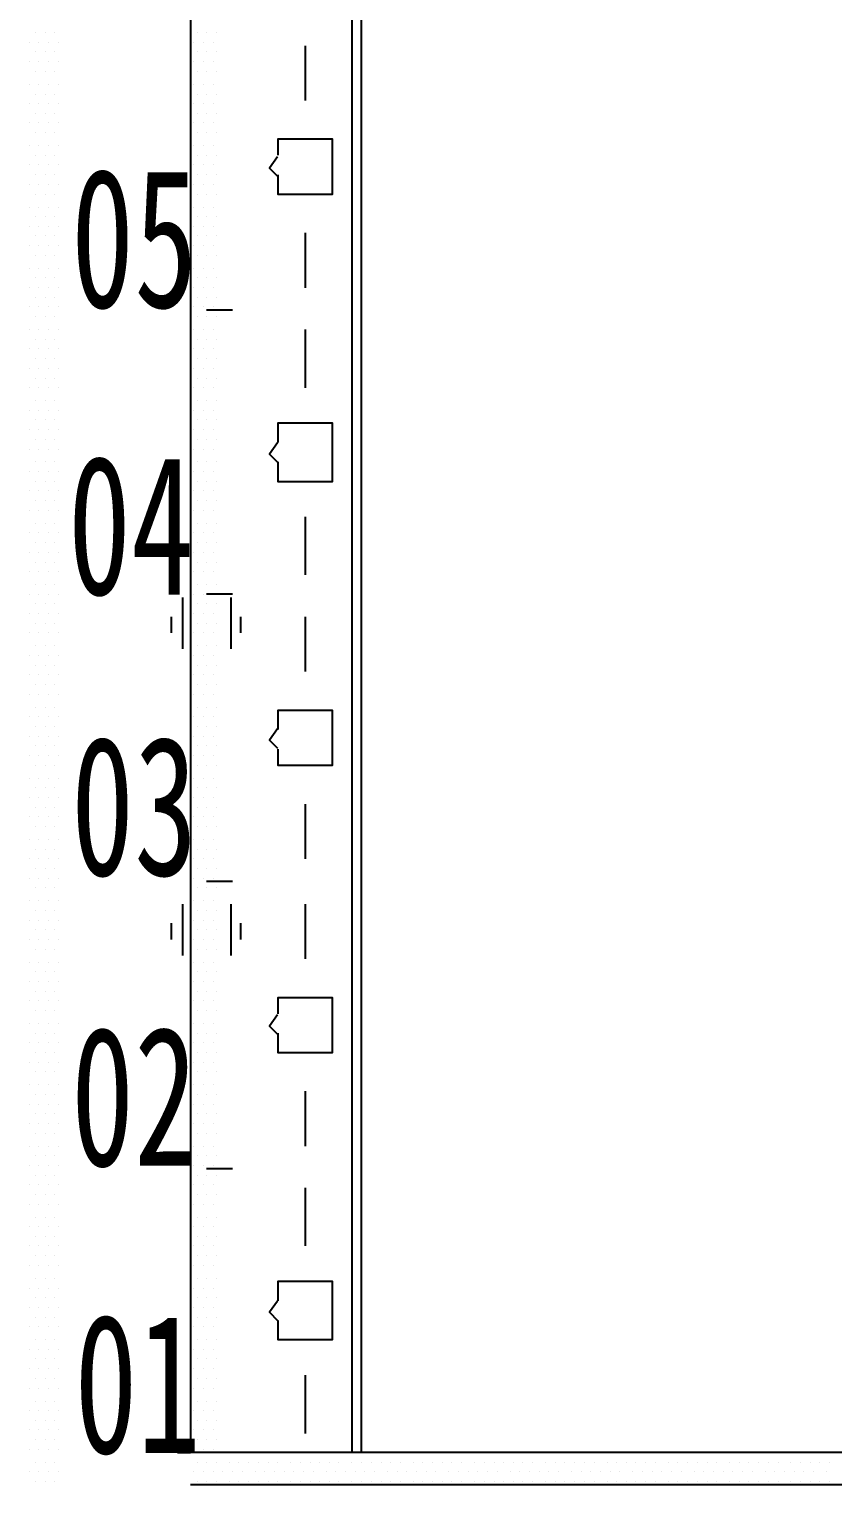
# Model space of a CAD drawing. Header units: metres. Extents: x 17 to 1264, y 17 to 859.
# Drawn here: x 170.5 to 206.3, y 151.2 to 216.2 of the extents above; entities that cross this region are included whole.
import ezdxf

# ---------------------------------------------------------------- set-up
doc = ezdxf.new("R2010")
doc.units = ezdxf.units.M
for name, color, linetype in [('LINES', 7, 'Continuous'), ('POLYLINES', 4, 'Continuous'), ('RECTS', 7, 'Continuous'), ('TEXTS', 3, 'Continuous')]:
    doc.layers.add(name, color=color, linetype=linetype)

msp = doc.modelspace()

# ---------------------------------------------------------------- linework, layer by layer
at = {"layer": 'LINES'}
for p, q in [((185.32, 152.64), (185.32, 755.14)), ((170.78, 216), (170.78, 216)), ((171.21, 216), (171.21, 216)), ((171.64, 216), (171.64, 216)), ((177.98, 216), (177.98, 216)), ((178.41, 216), (178.41, 216)), ((178.84, 216), (178.84, 216)), ((170.49, 215.57), (170.49, 215.57)), ((170.78, 215.14), (170.78, 215.14)), ((170.92, 215.57), (170.92, 215.57)), ((171.21, 215.14), (171.21, 215.14)), ((171.35, 215.57), (171.35, 215.57)), ((171.64, 215.14), (171.64, 215.14)), ((171.79, 215.57), (171.79, 215.57)), ((177.83, 215.57), (177.83, 215.57)), ((177.98, 215.14), (177.98, 215.14)), ((178.27, 215.57), (178.27, 215.57)), ((178.41, 215.14), (178.41, 215.14)), ((178.7, 215.57), (178.7, 215.57)), ((178.84, 215.14), (178.84, 215.14)), ((182.8, 215.42), (182.8, 212.98)), ((170.49, 214.7), (170.49, 214.7)), ((170.92, 214.7), (170.92, 214.7)), ((171.35, 214.7), (171.35, 214.7)), ((171.79, 214.7), (171.79, 214.7)), ((177.83, 214.7), (177.83, 214.7)), ((178.27, 214.7), (178.27, 214.7)), ((178.7, 214.7), (178.7, 214.7)), ((170.78, 214.27), (170.78, 214.27)), ((171.21, 214.27), (171.21, 214.27)), ((171.64, 214.27), (171.64, 214.27)), ((177.98, 214.27), (177.98, 214.27)), ((178.41, 214.27), (178.41, 214.27)), ((178.84, 214.27), (178.84, 214.27)), ((170.49, 213.7), (170.49, 213.7)), ((170.78, 213.26), (170.78, 213.26)), ((170.92, 213.7), (170.92, 213.7)), ((171.21, 213.26), (171.21, 213.26)), ((171.35, 213.7), (171.35, 213.7)), ((171.64, 213.26), (171.64, 213.26)), ((171.79, 213.7), (171.79, 213.7)), ((177.83, 213.7), (177.83, 213.7)), ((177.98, 213.26), (177.98, 213.26)), ((178.27, 213.7), (178.27, 213.7)), ((178.41, 213.26), (178.41, 213.26)), ((178.7, 213.7), (178.7, 213.7)), ((178.84, 213.26), (178.84, 213.26)), ((170.49, 212.83), (170.49, 212.83)), ((170.92, 212.83), (170.92, 212.83)), ((171.35, 212.83), (171.35, 212.83)), ((171.79, 212.83), (171.79, 212.83)), ((177.83, 212.83), (177.83, 212.83)), ((178.27, 212.83), (178.27, 212.83)), ((178.7, 212.83), (178.7, 212.83)), ((170.49, 211.97), (170.49, 211.97)), ((170.78, 212.4), (170.78, 212.4)), ((170.92, 211.97), (170.92, 211.97)), ((171.21, 212.4), (171.21, 212.4)), ((171.35, 211.97), (171.35, 211.97)), ((171.64, 212.4), (171.64, 212.4)), ((171.79, 211.97), (171.79, 211.97)), ((177.83, 211.97), (177.83, 211.97)), ((177.98, 212.4), (177.98, 212.4)), ((178.27, 211.97), (178.27, 211.97)), ((178.41, 212.4), (178.41, 212.4)), ((178.7, 211.97), (178.7, 211.97)), ((178.84, 212.4), (178.84, 212.4)), ((170.78, 211.54), (170.78, 211.54)), ((171.21, 211.54), (171.21, 211.54)), ((171.64, 211.54), (171.64, 211.54)), ((177.98, 211.54), (177.98, 211.54)), ((178.41, 211.54), (178.41, 211.54)), ((178.84, 211.54), (178.84, 211.54)), ((170.49, 210.96), (170.49, 210.96)), ((170.78, 210.53), (170.78, 210.53)), ((170.92, 210.96), (170.92, 210.96)), ((171.21, 210.53), (171.21, 210.53)), ((171.35, 210.96), (171.35, 210.96)), ((171.64, 210.53), (171.64, 210.53)), ((171.79, 210.96), (171.79, 210.96)), ((177.83, 210.96), (177.83, 210.96)), ((177.98, 210.53), (177.98, 210.53)), ((178.27, 210.96), (178.27, 210.96)), ((178.41, 210.53), (178.41, 210.53)), ((178.7, 210.96), (178.7, 210.96)), ((178.84, 210.53), (178.84, 210.53)), ((170.49, 210.1), (170.49, 210.1)), ((170.92, 210.1), (170.92, 210.1)), ((171.35, 210.1), (171.35, 210.1)), ((171.79, 210.1), (171.79, 210.1)), ((177.83, 210.1), (177.83, 210.1)), ((178.27, 210.1), (178.27, 210.1)), ((178.7, 210.1), (178.7, 210.1)), ((170.49, 209.23), (170.49, 209.23)), ((170.78, 209.66), (170.78, 209.66)), ((170.92, 209.23), (170.92, 209.23)), ((171.21, 209.66), (171.21, 209.66)), ((171.35, 209.23), (171.35, 209.23)), ((171.64, 209.66), (171.64, 209.66)), ((171.79, 209.23), (171.79, 209.23)), ((177.83, 209.23), (177.83, 209.23)), ((177.98, 209.66), (177.98, 209.66)), ((178.27, 209.23), (178.27, 209.23)), ((178.41, 209.66), (178.41, 209.66)), ((178.7, 209.23), (178.7, 209.23)), ((178.84, 209.66), (178.84, 209.66)), ((170.78, 208.8), (170.78, 208.8)), ((171.21, 208.8), (171.21, 208.8)), ((171.64, 208.8), (171.64, 208.8)), ((177.98, 208.8), (177.98, 208.8)), ((178.41, 208.8), (178.41, 208.8)), ((178.84, 208.8), (178.84, 208.8)), ((170.49, 208.22), (170.49, 208.22)), ((170.92, 208.22), (170.92, 208.22)), ((171.35, 208.22), (171.35, 208.22)), ((171.79, 208.22), (171.79, 208.22)), ((177.83, 208.22), (177.83, 208.22)), ((178.27, 208.22), (178.27, 208.22)), ((178.7, 208.22), (178.7, 208.22)), ((170.49, 207.36), (170.49, 207.36)), ((170.78, 207.79), (170.78, 207.79)), ((170.92, 207.36), (170.92, 207.36)), ((171.21, 207.79), (171.21, 207.79)), ((171.35, 207.36), (171.35, 207.36)), ((171.64, 207.79), (171.64, 207.79)), ((171.79, 207.36), (171.79, 207.36)), ((177.83, 207.36), (177.83, 207.36)), ((177.98, 207.79), (177.98, 207.79)), ((178.27, 207.36), (178.27, 207.36)), ((178.41, 207.79), (178.41, 207.79)), ((178.7, 207.36), (178.7, 207.36)), ((178.84, 207.79), (178.84, 207.79)), ((170.78, 206.93), (170.78, 206.93)), ((171.21, 206.93), (171.21, 206.93)), ((171.64, 206.93), (171.64, 206.93)), ((177.98, 206.93), (177.98, 206.93)), ((178.41, 206.93), (178.41, 206.93)), ((178.84, 206.93), (178.84, 206.93)), ((182.8, 207.07), (182.8, 204.62)), ((170.49, 206.5), (170.49, 206.5)), ((170.78, 206.06), (170.78, 206.06)), ((170.92, 206.5), (170.92, 206.5)), ((171.21, 206.06), (171.21, 206.06)), ((171.35, 206.5), (171.35, 206.5)), ((171.64, 206.06), (171.64, 206.06)), ((171.79, 206.5), (171.79, 206.5)), ((177.83, 206.5), (177.83, 206.5)), ((177.98, 206.06), (177.98, 206.06)), ((178.27, 206.5), (178.27, 206.5)), ((178.41, 206.06), (178.41, 206.06)), ((178.7, 206.5), (178.7, 206.5)), ((178.84, 206.06), (178.84, 206.06)), ((170.49, 205.49), (170.49, 205.49)), ((170.92, 205.49), (170.92, 205.49)), ((171.35, 205.49), (171.35, 205.49)), ((171.79, 205.49), (171.79, 205.49)), ((177.83, 205.49), (177.83, 205.49)), ((178.27, 205.49), (178.27, 205.49)), ((178.7, 205.49), (178.7, 205.49)), ((170.78, 205.06), (170.78, 205.06)), ((171.21, 205.06), (171.21, 205.06)), ((171.64, 205.06), (171.64, 205.06)), ((177.98, 205.06), (177.98, 205.06)), ((178.41, 205.06), (178.41, 205.06)), ((178.84, 205.06), (178.84, 205.06)), ((170.49, 204.62), (170.49, 204.62)), ((170.78, 204.19), (170.78, 204.19)), ((170.92, 204.62), (170.92, 204.62)), ((171.21, 204.19), (171.21, 204.19)), ((171.35, 204.62), (171.35, 204.62)), ((171.64, 204.19), (171.64, 204.19)), ((171.79, 204.62), (171.79, 204.62)), ((177.83, 204.62), (177.83, 204.62)), ((177.98, 204.19), (177.98, 204.19)), ((178.27, 204.62), (178.27, 204.62)), ((178.41, 204.19), (178.41, 204.19)), ((178.7, 204.62), (178.7, 204.62)), ((178.84, 204.19), (178.84, 204.19)), ((170.49, 203.76), (170.49, 203.76)), ((170.78, 203.33), (170.78, 203.33)), ((170.92, 203.76), (170.92, 203.76)), ((171.21, 203.33), (171.21, 203.33)), ((171.35, 203.76), (171.35, 203.76)), ((171.64, 203.33), (171.64, 203.33)), ((171.79, 203.76), (171.79, 203.76)), ((177.83, 203.76), (177.83, 203.76)), ((177.98, 203.33), (177.98, 203.33)), ((178.27, 203.76), (178.27, 203.76)), ((179.56, 203.62), (178.41, 203.62)), ((178.41, 203.33), (178.41, 203.33)), ((178.7, 203.76), (178.7, 203.76)), ((178.84, 203.33), (178.84, 203.33)), ((170.49, 202.75), (170.49, 202.75)), ((170.92, 202.75), (170.92, 202.75)), ((171.35, 202.75), (171.35, 202.75)), ((171.79, 202.75), (171.79, 202.75)), ((177.83, 202.75), (177.83, 202.75)), ((178.27, 202.75), (178.27, 202.75)), ((178.7, 202.75), (178.7, 202.75)), ((182.8, 202.75), (182.8, 200.16)), ((170.78, 202.32), (170.78, 202.32)), ((171.21, 202.32), (171.21, 202.32)), ((171.64, 202.32), (171.64, 202.32)), ((177.98, 202.32), (177.98, 202.32)), ((178.41, 202.32), (178.41, 202.32)), ((178.84, 202.32), (178.84, 202.32)), ((170.49, 201.89), (170.49, 201.89)), ((170.78, 201.46), (170.78, 201.46)), ((170.92, 201.89), (170.92, 201.89)), ((171.21, 201.46), (171.21, 201.46)), ((171.35, 201.89), (171.35, 201.89)), ((171.64, 201.46), (171.64, 201.46)), ((171.79, 201.89), (171.79, 201.89)), ((177.83, 201.89), (177.83, 201.89)), ((177.98, 201.46), (177.98, 201.46)), ((178.27, 201.89), (178.27, 201.89)), ((178.41, 201.46), (178.41, 201.46)), ((178.7, 201.89), (178.7, 201.89)), ((178.84, 201.46), (178.84, 201.46)), ((170.49, 201.02), (170.49, 201.02)), ((170.92, 201.02), (170.92, 201.02)), ((171.35, 201.02), (171.35, 201.02)), ((171.79, 201.02), (171.79, 201.02)), ((177.83, 201.02), (177.83, 201.02)), ((178.27, 201.02), (178.27, 201.02)), ((178.7, 201.02), (178.7, 201.02)), ((170.49, 200.16), (170.49, 200.16)), ((170.78, 200.59), (170.78, 200.59)), ((170.92, 200.16), (170.92, 200.16)), ((171.21, 200.59), (171.21, 200.59)), ((171.35, 200.16), (171.35, 200.16)), ((171.64, 200.59), (171.64, 200.59)), ((171.79, 200.16), (171.79, 200.16)), ((177.83, 200.16), (177.83, 200.16)), ((177.98, 200.59), (177.98, 200.59)), ((178.27, 200.16), (178.27, 200.16)), ((178.41, 200.59), (178.41, 200.59)), ((178.7, 200.16), (178.7, 200.16)), ((178.84, 200.59), (178.84, 200.59)), ((170.78, 199.58), (170.78, 199.58)), ((171.21, 199.58), (171.21, 199.58)), ((171.64, 199.58), (171.64, 199.58)), ((177.98, 199.58), (177.98, 199.58)), ((178.41, 199.58), (178.41, 199.58)), ((178.84, 199.58), (178.84, 199.58)), ((170.49, 199.15), (170.49, 199.15)), ((170.92, 199.15), (170.92, 199.15)), ((171.35, 199.15), (171.35, 199.15)), ((171.79, 199.15), (171.79, 199.15)), ((177.83, 199.15), (177.83, 199.15)), ((178.27, 199.15), (178.27, 199.15)), ((178.7, 199.15), (178.7, 199.15)), ((170.49, 198.29), (170.49, 198.29)), ((170.78, 198.72), (170.78, 198.72)), ((170.92, 198.29), (170.92, 198.29)), ((171.21, 198.72), (171.21, 198.72)), ((171.35, 198.29), (171.35, 198.29)), ((171.64, 198.72), (171.64, 198.72)), ((171.79, 198.29), (171.79, 198.29)), ((177.83, 198.29), (177.83, 198.29)), ((177.98, 198.72), (177.98, 198.72)), ((178.27, 198.29), (178.27, 198.29)), ((178.41, 198.72), (178.41, 198.72)), ((178.7, 198.29), (178.7, 198.29)), ((178.84, 198.72), (178.84, 198.72)), ((170.78, 197.86), (170.78, 197.86)), ((171.21, 197.86), (171.21, 197.86)), ((171.64, 197.86), (171.64, 197.86)), ((177.98, 197.86), (177.98, 197.86)), ((178.41, 197.86), (178.41, 197.86)), ((178.84, 197.86), (178.84, 197.86)), ((170.49, 197.42), (170.49, 197.42)), ((170.78, 196.85), (170.78, 196.85)), ((170.92, 197.42), (170.92, 197.42)), ((171.21, 196.85), (171.21, 196.85)), ((171.35, 197.42), (171.35, 197.42)), ((171.64, 196.85), (171.64, 196.85)), ((171.79, 197.42), (171.79, 197.42)), ((177.83, 197.42), (177.83, 197.42)), ((177.98, 196.85), (177.98, 196.85)), ((178.27, 197.42), (178.27, 197.42)), ((178.41, 196.85), (178.41, 196.85)), ((178.7, 197.42), (178.7, 197.42)), ((178.84, 196.85), (178.84, 196.85)), ((170.49, 196.42), (170.49, 196.42)), ((170.92, 196.42), (170.92, 196.42)), ((171.35, 196.42), (171.35, 196.42)), ((171.79, 196.42), (171.79, 196.42)), ((177.83, 196.42), (177.83, 196.42)), ((178.27, 196.42), (178.27, 196.42)), ((178.7, 196.42), (178.7, 196.42)), ((170.49, 195.55), (170.49, 195.55)), ((170.78, 195.98), (170.78, 195.98)), ((170.92, 195.55), (170.92, 195.55)), ((171.21, 195.98), (171.21, 195.98)), ((171.35, 195.55), (171.35, 195.55)), ((171.64, 195.98), (171.64, 195.98)), ((171.79, 195.55), (171.79, 195.55)), ((177.83, 195.55), (177.83, 195.55)), ((177.98, 195.98), (177.98, 195.98)), ((178.27, 195.55), (178.27, 195.55)), ((178.41, 195.98), (178.41, 195.98)), ((178.7, 195.55), (178.7, 195.55)), ((178.84, 195.98), (178.84, 195.98)), ((170.78, 195.12), (170.78, 195.12)), ((171.21, 195.12), (171.21, 195.12)), ((171.64, 195.12), (171.64, 195.12)), ((177.98, 195.12), (177.98, 195.12)), ((178.41, 195.12), (178.41, 195.12)), ((178.84, 195.12), (178.84, 195.12)), ((170.49, 194.69), (170.49, 194.69)), ((170.92, 194.69), (170.92, 194.69)), ((171.35, 194.69), (171.35, 194.69)), ((171.79, 194.69), (171.79, 194.69)), ((177.83, 194.69), (177.83, 194.69)), ((178.27, 194.69), (178.27, 194.69)), ((178.7, 194.69), (178.7, 194.69)), ((182.8, 194.4), (182.8, 191.81)), ((170.49, 193.68), (170.49, 193.68)), ((170.78, 194.11), (170.78, 194.11)), ((170.92, 193.68), (170.92, 193.68)), ((171.21, 194.11), (171.21, 194.11)), ((171.35, 193.68), (171.35, 193.68)), ((171.64, 194.11), (171.64, 194.11)), ((171.79, 193.68), (171.79, 193.68)), ((177.83, 193.68), (177.83, 193.68)), ((177.98, 194.11), (177.98, 194.11)), ((178.27, 193.68), (178.27, 193.68)), ((178.41, 194.11), (178.41, 194.11)), ((178.7, 193.68), (178.7, 193.68)), ((178.84, 194.11), (178.84, 194.11)), ((170.78, 193.25), (170.78, 193.25)), ((171.21, 193.25), (171.21, 193.25)), ((171.64, 193.25), (171.64, 193.25)), ((177.98, 193.25), (177.98, 193.25)), ((178.41, 193.25), (178.41, 193.25)), ((178.84, 193.25), (178.84, 193.25)), ((170.49, 192.82), (170.49, 192.82)), ((170.78, 192.38), (170.78, 192.38)), ((170.92, 192.82), (170.92, 192.82)), ((171.21, 192.38), (171.21, 192.38)), ((171.35, 192.82), (171.35, 192.82)), ((171.64, 192.38), (171.64, 192.38)), ((171.79, 192.82), (171.79, 192.82)), ((177.83, 192.82), (177.83, 192.82)), ((177.98, 192.38), (177.98, 192.38)), ((178.27, 192.82), (178.27, 192.82)), ((178.41, 192.38), (178.41, 192.38)), ((178.7, 192.82), (178.7, 192.82)), ((178.84, 192.38), (178.84, 192.38)), ((170.49, 191.95), (170.49, 191.95)), ((170.92, 191.95), (170.92, 191.95)), ((171.35, 191.95), (171.35, 191.95)), ((171.79, 191.95), (171.79, 191.95)), ((177.83, 191.95), (177.83, 191.95)), ((178.27, 191.95), (178.27, 191.95)), ((178.7, 191.95), (178.7, 191.95)), ((170.78, 191.38), (170.78, 191.38)), ((171.21, 191.38), (171.21, 191.38)), ((171.64, 191.38), (171.64, 191.38)), ((177.98, 191.38), (177.98, 191.38)), ((178.41, 191.38), (178.41, 191.38)), ((178.84, 191.38), (178.84, 191.38)), ((170.49, 190.94), (170.49, 190.94)), ((170.78, 190.51), (170.78, 190.51)), ((170.92, 190.94), (170.92, 190.94)), ((171.21, 190.51), (171.21, 190.51)), ((171.35, 190.94), (171.35, 190.94)), ((171.64, 190.51), (171.64, 190.51)), ((171.79, 190.94), (171.79, 190.94)), ((177.33, 190.8), (177.33, 188.5)), ((177.83, 190.94), (177.83, 190.94)), ((177.98, 190.51), (177.98, 190.51)), ((178.27, 190.94), (178.27, 190.94)), ((179.56, 190.94), (178.41, 190.94)), ((178.41, 190.51), (178.41, 190.51)), ((178.7, 190.94), (178.7, 190.94)), ((178.84, 190.51), (178.84, 190.51)), ((179.49, 190.8), (179.49, 188.5)), ((170.49, 190.08), (170.49, 190.08)), ((170.92, 190.08), (170.92, 190.08)), ((171.35, 190.08), (171.35, 190.08)), ((171.79, 190.08), (171.79, 190.08)), ((176.83, 189.94), (176.83, 189.22)), ((177.83, 190.08), (177.83, 190.08)), ((178.27, 190.08), (178.27, 190.08)), ((178.7, 190.08), (178.7, 190.08)), ((179.92, 189.94), (179.92, 189.22)), ((182.8, 189.94), (182.8, 187.49)), ((170.49, 189.22), (170.49, 189.22)), ((170.78, 189.65), (170.78, 189.65)), ((170.92, 189.22), (170.92, 189.22)), ((171.21, 189.65), (171.21, 189.65)), ((171.35, 189.22), (171.35, 189.22)), ((171.64, 189.65), (171.64, 189.65)), ((171.79, 189.22), (171.79, 189.22)), ((177.83, 189.22), (177.83, 189.22)), ((177.98, 189.65), (177.98, 189.65)), ((178.27, 189.22), (178.27, 189.22)), ((178.41, 189.65), (178.41, 189.65)), ((178.7, 189.22), (178.7, 189.22)), ((178.84, 189.65), (178.84, 189.65)), ((170.78, 188.64), (170.78, 188.64)), ((171.21, 188.64), (171.21, 188.64)), ((171.64, 188.64), (171.64, 188.64)), ((177.98, 188.64), (177.98, 188.64)), ((178.41, 188.64), (178.41, 188.64)), ((178.84, 188.64), (178.84, 188.64)), ((170.49, 188.21), (170.49, 188.21)), ((170.78, 187.78), (170.78, 187.78)), ((170.92, 188.21), (170.92, 188.21)), ((171.21, 187.78), (171.21, 187.78)), ((171.35, 188.21), (171.35, 188.21)), ((171.64, 187.78), (171.64, 187.78)), ((171.79, 188.21), (171.79, 188.21)), ((177.83, 188.21), (177.83, 188.21)), ((177.98, 187.78), (177.98, 187.78)), ((178.27, 188.21), (178.27, 188.21)), ((178.41, 187.78), (178.41, 187.78)), ((178.7, 188.21), (178.7, 188.21)), ((178.84, 187.78), (178.84, 187.78)), ((170.49, 187.34), (170.49, 187.34)), ((170.92, 187.34), (170.92, 187.34)), ((171.35, 187.34), (171.35, 187.34)), ((171.79, 187.34), (171.79, 187.34)), ((177.83, 187.34), (177.83, 187.34)), ((178.27, 187.34), (178.27, 187.34)), ((178.7, 187.34), (178.7, 187.34)), ((170.49, 186.48), (170.49, 186.48)), ((170.78, 186.91), (170.78, 186.91)), ((170.92, 186.48), (170.92, 186.48)), ((171.21, 186.91), (171.21, 186.91)), ((171.35, 186.48), (171.35, 186.48)), ((171.64, 186.91), (171.64, 186.91)), ((171.79, 186.48), (171.79, 186.48)), ((177.83, 186.48), (177.83, 186.48)), ((177.98, 186.91), (177.98, 186.91)), ((178.27, 186.48), (178.27, 186.48)), ((178.41, 186.91), (178.41, 186.91)), ((178.7, 186.48), (178.7, 186.48)), ((178.84, 186.91), (178.84, 186.91)), ((170.78, 185.9), (170.78, 185.9)), ((171.21, 185.9), (171.21, 185.9)), ((171.64, 185.9), (171.64, 185.9)), ((177.98, 185.9), (177.98, 185.9)), ((178.41, 185.9), (178.41, 185.9)), ((178.84, 185.9), (178.84, 185.9)), ((170.49, 185.47), (170.49, 185.47)), ((170.92, 185.47), (170.92, 185.47)), ((171.35, 185.47), (171.35, 185.47)), ((171.79, 185.47), (171.79, 185.47)), ((177.83, 185.47), (177.83, 185.47)), ((178.27, 185.47), (178.27, 185.47)), ((178.7, 185.47), (178.7, 185.47)), ((170.49, 184.61), (170.49, 184.61)), ((170.78, 185.04), (170.78, 185.04)), ((170.92, 184.61), (170.92, 184.61)), ((171.21, 185.04), (171.21, 185.04)), ((171.35, 184.61), (171.35, 184.61)), ((171.64, 185.04), (171.64, 185.04)), ((171.79, 184.61), (171.79, 184.61)), ((177.83, 184.61), (177.83, 184.61)), ((177.98, 185.04), (177.98, 185.04)), ((178.27, 184.61), (178.27, 184.61)), ((178.41, 185.04), (178.41, 185.04)), ((178.7, 184.61), (178.7, 184.61)), ((178.84, 185.04), (178.84, 185.04)), ((170.78, 184.18), (170.78, 184.18)), ((171.21, 184.18), (171.21, 184.18)), ((171.64, 184.18), (171.64, 184.18)), ((177.98, 184.18), (177.98, 184.18)), ((178.41, 184.18), (178.41, 184.18)), ((178.84, 184.18), (178.84, 184.18)), ((170.49, 183.74), (170.49, 183.74)), ((170.78, 183.31), (170.78, 183.31)), ((170.92, 183.74), (170.92, 183.74)), ((171.21, 183.31), (171.21, 183.31)), ((171.35, 183.74), (171.35, 183.74)), ((171.64, 183.31), (171.64, 183.31)), ((171.79, 183.74), (171.79, 183.74)), ((177.83, 183.74), (177.83, 183.74)), ((177.98, 183.31), (177.98, 183.31)), ((178.27, 183.74), (178.27, 183.74)), ((178.41, 183.31), (178.41, 183.31)), ((178.7, 183.74), (178.7, 183.74)), ((178.84, 183.31), (178.84, 183.31)), ((170.49, 182.74), (170.49, 182.74)), ((170.92, 182.74), (170.92, 182.74)), ((171.35, 182.74), (171.35, 182.74)), ((171.79, 182.74), (171.79, 182.74)), ((177.83, 182.74), (177.83, 182.74)), ((178.27, 182.74), (178.27, 182.74)), ((178.7, 182.74), (178.7, 182.74)), ((170.78, 182.3), (170.78, 182.3)), ((171.21, 182.3), (171.21, 182.3)), ((171.64, 182.3), (171.64, 182.3)), ((177.98, 182.3), (177.98, 182.3)), ((178.41, 182.3), (178.41, 182.3)), ((178.84, 182.3), (178.84, 182.3)), ((170.49, 181.87), (170.49, 181.87)), ((170.78, 181.44), (170.78, 181.44)), ((170.92, 181.87), (170.92, 181.87)), ((171.21, 181.44), (171.21, 181.44)), ((171.35, 181.87), (171.35, 181.87)), ((171.64, 181.44), (171.64, 181.44)), ((171.79, 181.87), (171.79, 181.87)), ((177.83, 181.87), (177.83, 181.87)), ((177.98, 181.44), (177.98, 181.44)), ((178.27, 181.87), (178.27, 181.87)), ((178.41, 181.44), (178.41, 181.44)), ((178.7, 181.87), (178.7, 181.87)), ((178.84, 181.44), (178.84, 181.44)), ((182.8, 181.58), (182.8, 179.14)), ((170.49, 181.01), (170.49, 181.01)), ((170.92, 181.01), (170.92, 181.01)), ((171.35, 181.01), (171.35, 181.01)), ((171.79, 181.01), (171.79, 181.01)), ((177.83, 181.01), (177.83, 181.01)), ((178.27, 181.01), (178.27, 181.01)), ((178.7, 181.01), (178.7, 181.01)), ((170.49, 180), (170.49, 180)), ((170.78, 180.58), (170.78, 180.58)), ((170.92, 180), (170.92, 180)), ((171.21, 180.58), (171.21, 180.58)), ((171.35, 180), (171.35, 180)), ((171.64, 180.58), (171.64, 180.58)), ((171.79, 180), (171.79, 180)), ((177.83, 180), (177.83, 180)), ((177.98, 180.58), (177.98, 180.58)), ((178.27, 180), (178.27, 180)), ((178.41, 180.58), (178.41, 180.58)), ((178.7, 180), (178.7, 180)), ((178.84, 180.58), (178.84, 180.58)), ((170.78, 179.57), (170.78, 179.57)), ((171.21, 179.57), (171.21, 179.57)), ((171.64, 179.57), (171.64, 179.57)), ((177.98, 179.57), (177.98, 179.57)), ((178.41, 179.57), (178.41, 179.57)), ((178.84, 179.57), (178.84, 179.57)), ((170.49, 179.14), (170.49, 179.14)), ((170.78, 178.7), (170.78, 178.7)), ((170.92, 179.14), (170.92, 179.14)), ((171.21, 178.7), (171.21, 178.7)), ((171.35, 179.14), (171.35, 179.14)), ((171.64, 178.7), (171.64, 178.7)), ((171.79, 179.14), (171.79, 179.14)), ((177.83, 179.14), (177.83, 179.14)), ((177.98, 178.7), (177.98, 178.7)), ((178.27, 179.14), (178.27, 179.14)), ((178.41, 178.7), (178.41, 178.7)), ((178.7, 179.14), (178.7, 179.14)), ((178.84, 178.7), (178.84, 178.7)), ((170.49, 178.27), (170.49, 178.27)), ((170.92, 178.27), (170.92, 178.27)), ((171.35, 178.27), (171.35, 178.27)), ((171.79, 178.27), (171.79, 178.27)), ((177.83, 178.27), (177.83, 178.27)), ((178.27, 178.27), (178.27, 178.27)), ((179.56, 178.13), (178.41, 178.13)), ((178.7, 178.27), (178.7, 178.27)), ((170.78, 177.84), (170.78, 177.84)), ((171.21, 177.84), (171.21, 177.84)), ((171.64, 177.84), (171.64, 177.84)), ((177.98, 177.84), (177.98, 177.84)), ((178.41, 177.84), (178.41, 177.84)), ((178.84, 177.84), (178.84, 177.84)), ((170.49, 177.26), (170.49, 177.26)), ((170.78, 176.83), (170.78, 176.83)), ((170.92, 177.26), (170.92, 177.26)), ((171.21, 176.83), (171.21, 176.83)), ((171.35, 177.26), (171.35, 177.26)), ((171.64, 176.83), (171.64, 176.83)), ((171.79, 177.26), (171.79, 177.26)), ((177.33, 177.12), (177.33, 174.82)), ((177.83, 177.26), (177.83, 177.26)), ((177.98, 176.83), (177.98, 176.83)), ((178.27, 177.26), (178.27, 177.26)), ((178.41, 176.83), (178.41, 176.83)), ((178.7, 177.26), (178.7, 177.26)), ((178.84, 176.83), (178.84, 176.83)), ((179.49, 177.12), (179.49, 174.82)), ((182.8, 177.12), (182.8, 174.67)), ((170.49, 176.4), (170.49, 176.4)), ((170.92, 176.4), (170.92, 176.4)), ((171.35, 176.4), (171.35, 176.4)), ((171.79, 176.4), (171.79, 176.4)), ((176.83, 176.26), (176.83, 175.54)), ((177.83, 176.4), (177.83, 176.4)), ((178.27, 176.4), (178.27, 176.4)), ((178.7, 176.4), (178.7, 176.4)), ((179.92, 176.26), (179.92, 175.54)), ((170.49, 175.54), (170.49, 175.54)), ((170.78, 175.97), (170.78, 175.97)), ((170.92, 175.54), (170.92, 175.54)), ((171.21, 175.97), (171.21, 175.97)), ((171.35, 175.54), (171.35, 175.54)), ((171.64, 175.97), (171.64, 175.97)), ((171.79, 175.54), (171.79, 175.54)), ((177.83, 175.54), (177.83, 175.54)), ((177.98, 175.97), (177.98, 175.97)), ((178.27, 175.54), (178.27, 175.54)), ((178.41, 175.97), (178.41, 175.97)), ((178.7, 175.54), (178.7, 175.54)), ((178.84, 175.97), (178.84, 175.97)), ((170.78, 175.1), (170.78, 175.1)), ((171.21, 175.1), (171.21, 175.1)), ((171.64, 175.1), (171.64, 175.1)), ((177.98, 175.1), (177.98, 175.1)), ((178.41, 175.1), (178.41, 175.1)), ((178.84, 175.1), (178.84, 175.1)), ((170.49, 174.53), (170.49, 174.53)), ((170.78, 174.1), (170.78, 174.1)), ((170.92, 174.53), (170.92, 174.53)), ((171.21, 174.1), (171.21, 174.1)), ((171.35, 174.53), (171.35, 174.53)), ((171.64, 174.1), (171.64, 174.1)), ((171.79, 174.53), (171.79, 174.53)), ((177.83, 174.53), (177.83, 174.53)), ((177.98, 174.1), (177.98, 174.1)), ((178.27, 174.53), (178.27, 174.53)), ((178.41, 174.1), (178.41, 174.1)), ((178.7, 174.53), (178.7, 174.53)), ((178.84, 174.1), (178.84, 174.1)), ((170.49, 173.66), (170.49, 173.66)), ((170.92, 173.66), (170.92, 173.66)), ((171.35, 173.66), (171.35, 173.66)), ((171.79, 173.66), (171.79, 173.66)), ((177.83, 173.66), (177.83, 173.66)), ((178.27, 173.66), (178.27, 173.66)), ((178.7, 173.66), (178.7, 173.66)), ((170.49, 172.8), (170.49, 172.8)), ((170.78, 173.23), (170.78, 173.23)), ((170.92, 172.8), (170.92, 172.8)), ((171.21, 173.23), (171.21, 173.23)), ((171.35, 172.8), (171.35, 172.8)), ((171.64, 173.23), (171.64, 173.23)), ((171.79, 172.8), (171.79, 172.8)), ((177.83, 172.8), (177.83, 172.8)), ((177.98, 173.23), (177.98, 173.23)), ((178.27, 172.8), (178.27, 172.8)), ((178.41, 173.23), (178.41, 173.23)), ((178.7, 172.8), (178.7, 172.8)), ((178.84, 173.23), (178.84, 173.23)), ((170.78, 172.37), (170.78, 172.37)), ((171.21, 172.37), (171.21, 172.37)), ((171.64, 172.37), (171.64, 172.37)), ((177.98, 172.37), (177.98, 172.37)), ((178.41, 172.37), (178.41, 172.37)), ((178.84, 172.37), (178.84, 172.37)), ((170.49, 171.79), (170.49, 171.79)), ((170.92, 171.79), (170.92, 171.79)), ((171.35, 171.79), (171.35, 171.79)), ((171.79, 171.79), (171.79, 171.79)), ((177.83, 171.79), (177.83, 171.79)), ((178.27, 171.79), (178.27, 171.79)), ((178.7, 171.79), (178.7, 171.79)), ((170.49, 170.93), (170.49, 170.93)), ((170.78, 171.36), (170.78, 171.36)), ((170.92, 170.93), (170.92, 170.93)), ((171.21, 171.36), (171.21, 171.36)), ((171.35, 170.93), (171.35, 170.93)), ((171.64, 171.36), (171.64, 171.36)), ((171.79, 170.93), (171.79, 170.93)), ((177.83, 170.93), (177.83, 170.93)), ((177.98, 171.36), (177.98, 171.36)), ((178.27, 170.93), (178.27, 170.93)), ((178.41, 171.36), (178.41, 171.36)), ((178.7, 170.93), (178.7, 170.93)), ((178.84, 171.36), (178.84, 171.36)), ((170.78, 170.5), (170.78, 170.5)), ((171.21, 170.5), (171.21, 170.5)), ((171.64, 170.5), (171.64, 170.5)), ((177.98, 170.5), (177.98, 170.5)), ((178.41, 170.5), (178.41, 170.5)), ((178.84, 170.5), (178.84, 170.5)), ((170.49, 170.06), (170.49, 170.06)), ((170.78, 169.63), (170.78, 169.63)), ((170.92, 170.06), (170.92, 170.06)), ((171.21, 169.63), (171.21, 169.63)), ((171.35, 170.06), (171.35, 170.06)), ((171.64, 169.63), (171.64, 169.63)), ((171.79, 170.06), (171.79, 170.06)), ((177.83, 170.06), (177.83, 170.06)), ((177.98, 169.63), (177.98, 169.63)), ((178.27, 170.06), (178.27, 170.06)), ((178.41, 169.63), (178.41, 169.63)), ((178.7, 170.06), (178.7, 170.06)), ((178.84, 169.63), (178.84, 169.63)), ((170.49, 169.06), (170.49, 169.06)), ((170.92, 169.06), (170.92, 169.06)), ((171.35, 169.06), (171.35, 169.06)), ((171.79, 169.06), (171.79, 169.06)), ((177.83, 169.06), (177.83, 169.06)), ((178.27, 169.06), (178.27, 169.06)), ((178.7, 169.06), (178.7, 169.06)), ((170.78, 168.62), (170.78, 168.62)), ((171.21, 168.62), (171.21, 168.62)), ((171.64, 168.62), (171.64, 168.62)), ((177.98, 168.62), (177.98, 168.62)), ((178.41, 168.62), (178.41, 168.62)), ((178.84, 168.62), (178.84, 168.62)), ((182.8, 168.77), (182.8, 166.32)), ((170.49, 168.19), (170.49, 168.19)), ((170.78, 167.76), (170.78, 167.76)), ((170.92, 168.19), (170.92, 168.19)), ((171.21, 167.76), (171.21, 167.76)), ((171.35, 168.19), (171.35, 168.19)), ((171.64, 167.76), (171.64, 167.76)), ((171.79, 168.19), (171.79, 168.19)), ((177.83, 168.19), (177.83, 168.19)), ((177.98, 167.76), (177.98, 167.76)), ((178.27, 168.19), (178.27, 168.19)), ((178.41, 167.76), (178.41, 167.76)), ((178.7, 168.19), (178.7, 168.19)), ((178.84, 167.76), (178.84, 167.76)), ((170.49, 167.33), (170.49, 167.33)), ((170.92, 167.33), (170.92, 167.33)), ((171.35, 167.33), (171.35, 167.33)), ((171.79, 167.33), (171.79, 167.33)), ((177.83, 167.33), (177.83, 167.33)), ((178.27, 167.33), (178.27, 167.33)), ((178.7, 167.33), (178.7, 167.33)), ((170.49, 166.32), (170.49, 166.32)), ((170.78, 166.9), (170.78, 166.9)), ((170.92, 166.32), (170.92, 166.32)), ((171.21, 166.9), (171.21, 166.9)), ((171.35, 166.32), (171.35, 166.32)), ((171.64, 166.9), (171.64, 166.9)), ((171.79, 166.32), (171.79, 166.32)), ((177.83, 166.32), (177.83, 166.32)), ((177.98, 166.9), (177.98, 166.9)), ((178.27, 166.32), (178.27, 166.32)), ((178.41, 166.9), (178.41, 166.9)), ((178.7, 166.32), (178.7, 166.32)), ((178.84, 166.9), (178.84, 166.9)), ((170.78, 165.89), (170.78, 165.89)), ((171.21, 165.89), (171.21, 165.89)), ((171.64, 165.89), (171.64, 165.89)), ((177.98, 165.89), (177.98, 165.89)), ((178.41, 165.89), (178.41, 165.89)), ((178.84, 165.89), (178.84, 165.89)), ((170.49, 165.46), (170.49, 165.46)), ((170.78, 165.02), (170.78, 165.02)), ((170.92, 165.46), (170.92, 165.46)), ((171.21, 165.02), (171.21, 165.02)), ((171.35, 165.46), (171.35, 165.46)), ((171.64, 165.02), (171.64, 165.02)), ((171.79, 165.46), (171.79, 165.46)), ((177.83, 165.46), (177.83, 165.46)), ((177.98, 165.02), (177.98, 165.02)), ((178.27, 165.46), (178.27, 165.46)), ((179.56, 165.31), (178.41, 165.31)), ((178.41, 165.02), (178.41, 165.02)), ((178.7, 165.46), (178.7, 165.46)), ((178.84, 165.02), (178.84, 165.02)), ((170.49, 164.59), (170.49, 164.59)), ((170.92, 164.59), (170.92, 164.59)), ((171.35, 164.59), (171.35, 164.59)), ((171.79, 164.59), (171.79, 164.59)), ((177.83, 164.59), (177.83, 164.59)), ((178.27, 164.59), (178.27, 164.59)), ((178.7, 164.59), (178.7, 164.59)), ((182.8, 164.45), (182.8, 161.86)), ((170.49, 163.73), (170.49, 163.73)), ((170.78, 164.16), (170.78, 164.16)), ((170.92, 163.73), (170.92, 163.73)), ((171.21, 164.16), (171.21, 164.16)), ((171.35, 163.73), (171.35, 163.73)), ((171.64, 164.16), (171.64, 164.16)), ((171.79, 163.73), (171.79, 163.73)), ((177.83, 163.73), (177.83, 163.73)), ((177.98, 164.16), (177.98, 164.16)), ((178.27, 163.73), (178.27, 163.73)), ((178.41, 164.16), (178.41, 164.16)), ((178.7, 163.73), (178.7, 163.73)), ((178.84, 164.16), (178.84, 164.16)), ((170.78, 163.15), (170.78, 163.15)), ((171.21, 163.15), (171.21, 163.15)), ((171.64, 163.15), (171.64, 163.15)), ((177.98, 163.15), (177.98, 163.15)), ((178.41, 163.15), (178.41, 163.15)), ((178.84, 163.15), (178.84, 163.15)), ((170.49, 162.72), (170.49, 162.72)), ((170.92, 162.72), (170.92, 162.72)), ((171.35, 162.72), (171.35, 162.72)), ((171.79, 162.72), (171.79, 162.72)), ((177.83, 162.72), (177.83, 162.72)), ((178.27, 162.72), (178.27, 162.72)), ((178.7, 162.72), (178.7, 162.72)), ((170.49, 161.86), (170.49, 161.86)), ((170.78, 162.29), (170.78, 162.29)), ((170.92, 161.86), (170.92, 161.86)), ((171.21, 162.29), (171.21, 162.29)), ((171.35, 161.86), (171.35, 161.86)), ((171.64, 162.29), (171.64, 162.29)), ((171.79, 161.86), (171.79, 161.86)), ((177.83, 161.86), (177.83, 161.86)), ((177.98, 162.29), (177.98, 162.29)), ((178.27, 161.86), (178.27, 161.86)), ((178.41, 162.29), (178.41, 162.29)), ((178.7, 161.86), (178.7, 161.86)), ((178.84, 162.29), (178.84, 162.29)), ((170.78, 161.42), (170.78, 161.42)), ((171.21, 161.42), (171.21, 161.42)), ((171.64, 161.42), (171.64, 161.42)), ((177.98, 161.42), (177.98, 161.42)), ((178.41, 161.42), (178.41, 161.42)), ((178.84, 161.42), (178.84, 161.42)), ((170.49, 160.99), (170.49, 160.99)), ((170.92, 160.99), (170.92, 160.99)), ((171.35, 160.99), (171.35, 160.99)), ((171.79, 160.99), (171.79, 160.99)), ((177.83, 160.99), (177.83, 160.99)), ((178.27, 160.99), (178.27, 160.99)), ((178.7, 160.99), (178.7, 160.99)), ((170.49, 159.98), (170.49, 159.98)), ((170.78, 160.42), (170.78, 160.42)), ((170.92, 159.98), (170.92, 159.98)), ((171.21, 160.42), (171.21, 160.42)), ((171.35, 159.98), (171.35, 159.98)), ((171.64, 160.42), (171.64, 160.42)), ((171.79, 159.98), (171.79, 159.98)), ((177.83, 159.98), (177.83, 159.98)), ((177.98, 160.42), (177.98, 160.42)), ((178.27, 159.98), (178.27, 159.98)), ((178.41, 160.42), (178.41, 160.42)), ((178.7, 159.98), (178.7, 159.98)), ((178.84, 160.42), (178.84, 160.42)), ((170.78, 159.55), (170.78, 159.55)), ((171.21, 159.55), (171.21, 159.55)), ((171.64, 159.55), (171.64, 159.55)), ((177.98, 159.55), (177.98, 159.55)), ((178.41, 159.55), (178.41, 159.55)), ((178.84, 159.55), (178.84, 159.55)), ((170.49, 159.12), (170.49, 159.12)), ((170.78, 158.69), (170.78, 158.69)), ((170.92, 159.12), (170.92, 159.12)), ((171.21, 158.69), (171.21, 158.69)), ((171.35, 159.12), (171.35, 159.12)), ((171.64, 158.69), (171.64, 158.69)), ((171.79, 159.12), (171.79, 159.12)), ((177.83, 159.12), (177.83, 159.12)), ((177.98, 158.69), (177.98, 158.69)), ((178.27, 159.12), (178.27, 159.12)), ((178.41, 158.69), (178.41, 158.69)), ((178.7, 159.12), (178.7, 159.12)), ((178.84, 158.69), (178.84, 158.69)), ((170.49, 158.26), (170.49, 158.26)), ((170.92, 158.26), (170.92, 158.26)), ((171.35, 158.26), (171.35, 158.26)), ((171.79, 158.26), (171.79, 158.26)), ((177.83, 158.26), (177.83, 158.26)), ((178.27, 158.26), (178.27, 158.26)), ((178.7, 158.26), (178.7, 158.26)), ((170.49, 157.25), (170.49, 157.25)), ((170.78, 157.68), (170.78, 157.68)), ((170.92, 157.25), (170.92, 157.25)), ((171.21, 157.68), (171.21, 157.68)), ((171.35, 157.25), (171.35, 157.25)), ((171.64, 157.68), (171.64, 157.68)), ((171.79, 157.25), (171.79, 157.25)), ((177.83, 157.25), (177.83, 157.25)), ((177.98, 157.68), (177.98, 157.68)), ((178.27, 157.25), (178.27, 157.25)), ((178.41, 157.68), (178.41, 157.68)), ((178.7, 157.25), (178.7, 157.25)), ((178.84, 157.68), (178.84, 157.68)), ((170.78, 156.82), (170.78, 156.82)), ((171.21, 156.82), (171.21, 156.82)), ((171.64, 156.82), (171.64, 156.82)), ((177.98, 156.82), (177.98, 156.82)), ((178.41, 156.82), (178.41, 156.82)), ((178.84, 156.82), (178.84, 156.82)), ((170.49, 156.38), (170.49, 156.38)), ((170.78, 155.95), (170.78, 155.95)), ((170.92, 156.38), (170.92, 156.38)), ((171.21, 155.95), (171.21, 155.95)), ((171.35, 156.38), (171.35, 156.38)), ((171.64, 155.95), (171.64, 155.95)), ((171.79, 156.38), (171.79, 156.38)), ((177.83, 156.38), (177.83, 156.38)), ((177.98, 155.95), (177.98, 155.95)), ((178.27, 156.38), (178.27, 156.38)), ((178.41, 155.95), (178.41, 155.95)), ((178.7, 156.38), (178.7, 156.38)), ((178.84, 155.95), (178.84, 155.95)), ((182.8, 156.1), (182.8, 153.5)), ((170.49, 155.52), (170.49, 155.52)), ((170.92, 155.52), (170.92, 155.52)), ((171.35, 155.52), (171.35, 155.52)), ((171.79, 155.52), (171.79, 155.52)), ((177.83, 155.52), (177.83, 155.52)), ((178.27, 155.52), (178.27, 155.52)), ((178.7, 155.52), (178.7, 155.52)), ((170.78, 154.94), (170.78, 154.94)), ((171.21, 154.94), (171.21, 154.94)), ((171.64, 154.94), (171.64, 154.94)), ((177.98, 154.94), (177.98, 154.94)), ((178.41, 154.94), (178.41, 154.94)), ((178.84, 154.94), (178.84, 154.94)), ((170.49, 154.51), (170.49, 154.51)), ((170.78, 154.08), (170.78, 154.08)), ((170.92, 154.51), (170.92, 154.51)), ((171.21, 154.08), (171.21, 154.08)), ((171.35, 154.51), (171.35, 154.51)), ((171.64, 154.08), (171.64, 154.08)), ((171.79, 154.51), (171.79, 154.51)), ((177.83, 154.51), (177.83, 154.51)), ((177.98, 154.08), (177.98, 154.08)), ((178.27, 154.51), (178.27, 154.51)), ((178.41, 154.08), (178.41, 154.08)), ((178.7, 154.51), (178.7, 154.51)), ((178.84, 154.08), (178.84, 154.08)), ((170.49, 153.65), (170.49, 153.65)), ((170.92, 153.65), (170.92, 153.65)), ((171.35, 153.65), (171.35, 153.65)), ((171.79, 153.65), (171.79, 153.65)), ((177.83, 153.65), (177.83, 153.65)), ((178.27, 153.65), (178.27, 153.65)), ((178.7, 153.65), (178.7, 153.65)), ((170.49, 152.78), (170.49, 152.78)), ((170.78, 153.22), (170.78, 153.22)), ((170.92, 152.78), (170.92, 152.78)), ((171.21, 153.22), (171.21, 153.22)), ((171.35, 152.78), (171.35, 152.78)), ((171.64, 153.22), (171.64, 153.22)), ((171.79, 152.78), (171.79, 152.78)), ((177.83, 152.78), (177.83, 152.78)), ((177.98, 153.22), (177.98, 153.22)), ((178.27, 152.78), (178.27, 152.78)), ((178.41, 153.22), (178.41, 153.22)), ((178.7, 152.78), (178.7, 152.78)), ((178.84, 153.22), (178.84, 153.22)), ((170.78, 152.21), (170.78, 152.21)), ((171.21, 152.21), (171.21, 152.21)), ((171.64, 152.21), (171.64, 152.21)), ((177.11, 152.64), (177.69, 152.64)), ((179.13, 152.64), (177.69, 152.64)), ((177.98, 152.21), (177.98, 152.21)), ((179.56, 152.64), (178.41, 152.64)), ((178.41, 152.21), (178.41, 152.21)), ((178.84, 152.21), (178.84, 152.21)), ((179.42, 152.21), (179.42, 152.21)), ((179.85, 152.21), (179.85, 152.21)), ((180.28, 152.21), (180.28, 152.21)), ((180.71, 152.21), (180.71, 152.21)), ((181.15, 152.21), (181.15, 152.21)), ((181.58, 152.21), (181.58, 152.21)), ((182.15, 152.21), (182.15, 152.21)), ((182.59, 152.21), (182.59, 152.21)), ((183.02, 152.21), (183.02, 152.21)), ((183.45, 152.21), (183.45, 152.21)), ((183.88, 152.21), (183.88, 152.21)), ((184.31, 152.21), (184.31, 152.21)), ((184.89, 152.21), (184.89, 152.21)), ((185.32, 152.21), (185.32, 152.21)), ((185.75, 152.21), (185.75, 152.21)), ((186.19, 152.21), (186.19, 152.21)), ((186.62, 152.21), (186.62, 152.21)), ((187.05, 152.21), (187.05, 152.21)), ((187.63, 152.21), (187.63, 152.21)), ((188.06, 152.21), (188.06, 152.21)), ((188.49, 152.21), (188.49, 152.21)), ((188.92, 152.21), (188.92, 152.21)), ((189.35, 152.21), (189.35, 152.21)), ((189.79, 152.21), (189.79, 152.21)), ((190.36, 152.21), (190.36, 152.21)), ((190.79, 152.21), (190.79, 152.21)), ((191.23, 152.21), (191.23, 152.21)), ((191.66, 152.21), (191.66, 152.21)), ((192.09, 152.21), (192.09, 152.21)), ((192.52, 152.21), (192.52, 152.21)), ((192.95, 152.21), (192.95, 152.21)), ((193.53, 152.21), (193.53, 152.21)), ((193.96, 152.21), (193.96, 152.21)), ((194.39, 152.21), (194.39, 152.21)), ((194.83, 152.21), (194.83, 152.21)), ((195.26, 152.21), (195.26, 152.21)), ((195.69, 152.21), (195.69, 152.21)), ((196.27, 152.21), (196.27, 152.21)), ((196.7, 152.21), (196.7, 152.21)), ((197.13, 152.21), (197.13, 152.21)), ((197.56, 152.21), (197.56, 152.21)), ((197.99, 152.21), (197.99, 152.21)), ((198.43, 152.21), (198.43, 152.21)), ((199, 152.21), (199, 152.21)), ((199.43, 152.21), (199.43, 152.21)), ((199.87, 152.21), (199.87, 152.21)), ((200.3, 152.21), (200.3, 152.21)), ((200.73, 152.21), (200.73, 152.21)), ((201.16, 152.21), (201.16, 152.21)), ((201.74, 152.21), (201.74, 152.21)), ((202.17, 152.21), (202.17, 152.21)), ((202.6, 152.21), (202.6, 152.21)), ((203.03, 152.21), (203.03, 152.21)), ((203.47, 152.21), (203.47, 152.21)), ((203.9, 152.21), (203.9, 152.21)), ((204.47, 152.21), (204.47, 152.21)), ((204.91, 152.21), (204.91, 152.21)), ((205.34, 152.21), (205.34, 152.21)), ((205.77, 152.21), (205.77, 152.21)), ((206.2, 152.21), (206.2, 152.21)), ((170.49, 151.78), (170.49, 151.78)), ((170.92, 151.78), (170.92, 151.78)), ((171.35, 151.78), (171.35, 151.78)), ((171.79, 151.78), (171.79, 151.78)), ((177.83, 151.78), (177.83, 151.78)), ((178.27, 151.78), (178.27, 151.78)), ((178.7, 151.78), (178.7, 151.78)), ((179.13, 151.78), (179.13, 151.78)), ((179.56, 151.78), (179.56, 151.78)), ((179.99, 151.78), (179.99, 151.78)), ((180.57, 151.78), (180.57, 151.78)), ((181, 151.78), (181, 151.78)), ((181.43, 151.78), (181.43, 151.78)), ((181.87, 151.78), (181.87, 151.78)), ((182.3, 151.78), (182.3, 151.78)), ((182.73, 151.78), (182.73, 151.78)), ((183.16, 151.78), (183.16, 151.78)), ((183.74, 151.78), (183.74, 151.78)), ((184.17, 151.78), (184.17, 151.78)), ((184.6, 151.78), (184.6, 151.78)), ((185.03, 151.78), (185.03, 151.78)), ((185.47, 151.78), (185.47, 151.78)), ((185.9, 151.78), (185.9, 151.78)), ((186.47, 151.78), (186.47, 151.78)), ((186.91, 151.78), (186.91, 151.78)), ((187.34, 151.78), (187.34, 151.78)), ((187.77, 151.78), (187.77, 151.78)), ((188.2, 151.78), (188.2, 151.78)), ((188.63, 151.78), (188.63, 151.78)), ((189.21, 151.78), (189.21, 151.78)), ((189.64, 151.78), (189.64, 151.78)), ((190.07, 151.78), (190.07, 151.78)), ((190.51, 151.78), (190.51, 151.78)), ((190.94, 151.78), (190.94, 151.78)), ((191.37, 151.78), (191.37, 151.78)), ((191.95, 151.78), (191.95, 151.78)), ((192.38, 151.78), (192.38, 151.78)), ((192.81, 151.78), (192.81, 151.78)), ((193.24, 151.78), (193.24, 151.78)), ((193.67, 151.78), (193.67, 151.78)), ((194.11, 151.78), (194.11, 151.78)), ((194.68, 151.78), (194.68, 151.78)), ((195.11, 151.78), (195.11, 151.78)), ((195.55, 151.78), (195.55, 151.78)), ((195.98, 151.78), (195.98, 151.78)), ((196.41, 151.78), (196.41, 151.78)), ((196.84, 151.78), (196.84, 151.78)), ((197.42, 151.78), (197.42, 151.78)), ((197.85, 151.78), (197.85, 151.78)), ((198.28, 151.78), (198.28, 151.78)), ((198.71, 151.78), (198.71, 151.78)), ((199.15, 151.78), (199.15, 151.78)), ((199.58, 151.78), (199.58, 151.78)), ((200.15, 151.78), (200.15, 151.78)), ((200.59, 151.78), (200.59, 151.78)), ((201.02, 151.78), (201.02, 151.78)), ((201.45, 151.78), (201.45, 151.78)), ((201.88, 151.78), (201.88, 151.78)), ((202.31, 151.78), (202.31, 151.78)), ((202.75, 151.78), (202.75, 151.78)), ((203.32, 151.78), (203.32, 151.78)), ((203.75, 151.78), (203.75, 151.78)), ((204.19, 151.78), (204.19, 151.78)), ((204.62, 151.78), (204.62, 151.78)), ((205.05, 151.78), (205.05, 151.78)), ((205.48, 151.78), (205.48, 151.78)), ((206.06, 151.78), (206.06, 151.78)), ((170.78, 151.34), (170.78, 151.34)), ((171.21, 151.34), (171.21, 151.34)), ((171.64, 151.34), (171.64, 151.34)), ((177.98, 151.34), (177.98, 151.34)), ((178.41, 151.34), (178.41, 151.34)), ((178.84, 151.34), (178.84, 151.34)), ((179.42, 151.34), (179.42, 151.34)), ((179.85, 151.34), (179.85, 151.34)), ((180.28, 151.34), (180.28, 151.34)), ((180.71, 151.34), (180.71, 151.34)), ((181.15, 151.34), (181.15, 151.34)), ((181.58, 151.34), (181.58, 151.34)), ((182.15, 151.34), (182.15, 151.34)), ((182.59, 151.34), (182.59, 151.34)), ((183.02, 151.34), (183.02, 151.34)), ((183.45, 151.34), (183.45, 151.34)), ((183.88, 151.34), (183.88, 151.34)), ((184.31, 151.34), (184.31, 151.34)), ((184.89, 151.34), (184.89, 151.34)), ((185.32, 151.34), (185.32, 151.34)), ((185.75, 151.34), (185.75, 151.34)), ((186.19, 151.34), (186.19, 151.34)), ((186.62, 151.34), (186.62, 151.34)), ((187.05, 151.34), (187.05, 151.34)), ((187.63, 151.34), (187.63, 151.34)), ((188.06, 151.34), (188.06, 151.34)), ((188.49, 151.34), (188.49, 151.34)), ((188.92, 151.34), (188.92, 151.34)), ((189.35, 151.34), (189.35, 151.34)), ((189.79, 151.34), (189.79, 151.34)), ((190.36, 151.34), (190.36, 151.34)), ((190.79, 151.34), (190.79, 151.34)), ((191.23, 151.34), (191.23, 151.34)), ((191.66, 151.34), (191.66, 151.34)), ((192.09, 151.34), (192.09, 151.34)), ((192.52, 151.34), (192.52, 151.34)), ((192.95, 151.34), (192.95, 151.34)), ((193.53, 151.34), (193.53, 151.34)), ((193.96, 151.34), (193.96, 151.34)), ((194.39, 151.34), (194.39, 151.34)), ((194.83, 151.34), (194.83, 151.34)), ((195.26, 151.34), (195.26, 151.34)), ((195.69, 151.34), (195.69, 151.34)), ((196.27, 151.34), (196.27, 151.34)), ((196.7, 151.34), (196.7, 151.34)), ((197.13, 151.34), (197.13, 151.34)), ((197.56, 151.34), (197.56, 151.34)), ((197.99, 151.34), (197.99, 151.34)), ((198.43, 151.34), (198.43, 151.34)), ((199, 151.34), (199, 151.34)), ((199.43, 151.34), (199.43, 151.34)), ((199.87, 151.34), (199.87, 151.34)), ((200.3, 151.34), (200.3, 151.34)), ((200.73, 151.34), (200.73, 151.34)), ((201.16, 151.34), (201.16, 151.34)), ((201.74, 151.34), (201.74, 151.34)), ((202.17, 151.34), (202.17, 151.34)), ((202.6, 151.34), (202.6, 151.34)), ((203.03, 151.34), (203.03, 151.34)), ((203.47, 151.34), (203.47, 151.34)), ((203.9, 151.34), (203.9, 151.34)), ((204.47, 151.34), (204.47, 151.34)), ((204.91, 151.34), (204.91, 151.34)), ((205.34, 151.34), (205.34, 151.34)), ((205.77, 151.34), (205.77, 151.34)), ((206.2, 151.34), (206.2, 151.34))]:
    msp.add_line(p, q, dxfattribs=at)
at = {"layer": 'POLYLINES'}
for points in [[(177.69, 755.14), (177.69, 611.42), (177.69, 152.64)], [(184.89, 737.57), (184.89, 596.88), (184.89, 152.64)], [(181.58, 209.66), (181.58, 208.8), (184.03, 208.8), (184.03, 211.25), (181.58, 211.25), (181.58, 210.53)], [(181.57, 210.46), (181.21, 209.96), (181.57, 209.6)], [(181.58, 196.85), (181.58, 195.98), (184.03, 195.98), (184.03, 198.58), (181.58, 198.58), (181.58, 197.71)], [(181.57, 197.7), (181.21, 197.2), (181.57, 196.84)], [(181.58, 184.03), (181.58, 183.31), (184.03, 183.31), (184.03, 185.76), (181.58, 185.76), (181.58, 184.9)], [(181.57, 184.93), (181.21, 184.43), (181.57, 184.07)], [(181.58, 171.36), (181.58, 170.5), (184.03, 170.5), (184.03, 172.94), (181.58, 172.94), (181.58, 172.22)], [(181.57, 172.17), (181.21, 171.67), (181.57, 171.31)], [(181.58, 158.54), (181.58, 157.68), (184.03, 157.68), (184.03, 160.27), (181.58, 160.27), (181.58, 159.41)], [(181.57, 159.4), (181.21, 158.9), (181.57, 158.54)]]:
    msp.add_lwpolyline(points, dxfattribs=at)
at = {"layer": 'RECTS'}
for points in [[(177.69, 756.72), (335.37, 756.72), (335.37, 151.2), (177.69, 151.2)], [(179.13, 755.14), (333.93, 755.14), (333.93, 152.64), (179.13, 152.64)]]:
    msp.add_lwpolyline(points, dxfattribs=at)

# ---------------------------------------------------------------- texts
at = {"layer": 'TEXTS', "width": 0.666667}
for s, p in [('05', (172.36, 203.74)), ('04', (172.22, 190.93)), ('03', (172.36, 178.4)), ('02', (172.36, 165.44)), ('01', (172.51, 152.62))]:
    msp.add_text(s, height=6.21, dxfattribs=at).set_placement(p)

doc.saveas('drawing.dxf')
